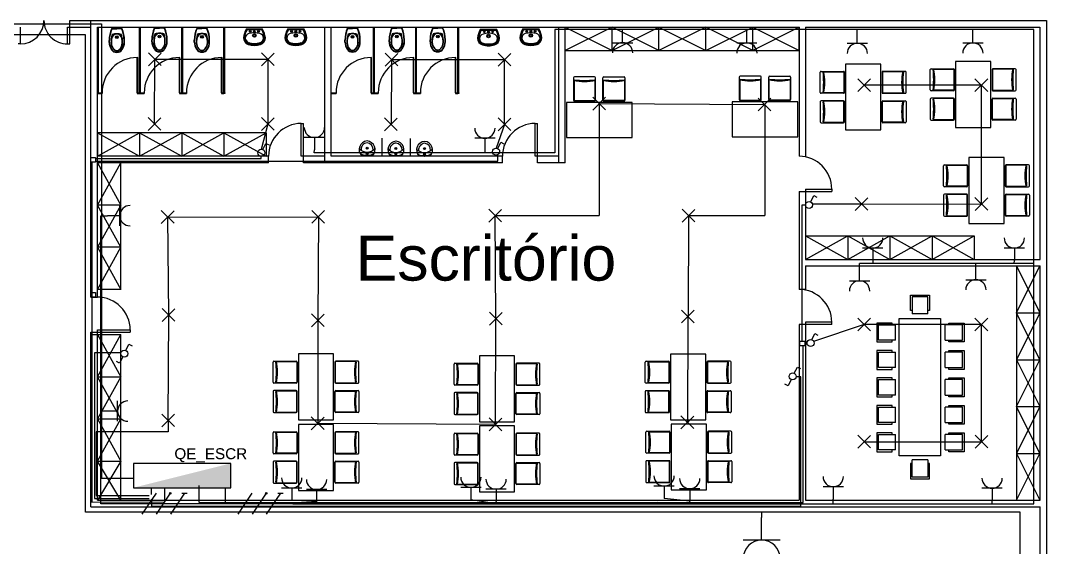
# Model space of a CAD drawing. Header units: millimetres. Extents: x 1250 to 123363, y -1319 to 61624.
# Drawn here: x 69540 to 91430, y 30188 to 41433 of the extents above; entities that cross this region are included whole.
import ezdxf

# ---------------------------------------------------------------- set-up
doc = ezdxf.new("R2010")
doc.units = ezdxf.units.MM
for name, color, linetype in [('Iluminacao', 50, 'Continuous'), ('Iluminação', 50, 'Continuous'), ('NomeDivisoes', 7, 'Continuous'), ('Planta', 7, 'Continuous'), ('Tomadas', 10, 'Continuous')]:
    doc.layers.add(name, color=color, linetype=linetype)
doc.layers.get('0').off()
doc.styles.get("Standard").update_dxf_attribs({"font": 'arial.ttf'})

# ---------------------------------------------------------------- blocks, each defined once
blk = doc.blocks.new('A$C76793912')
for p, q in [((-400, 0), (-400, -1500)), ((400, 0), (-400, 0)), ((-400, 0), (-400, -1500)), ((400, 0), (-400, 0)), ((400, -1500), (400, 0)), ((400, -1500), (400, 0)), ((-979, -645), (-979, -185)), ((-979, -645), (-979, -185)), ((-959, -165), (-449, -165)), ((-959, -165), (-449, -165)), ((-901, -175), (-449, -175)), ((-901, -175), (-449, -175)), ((-439, -185), (-439, -645)), ((-439, -185), (-439, -645)), ((-429, -185), (-429, -645)), ((-429, -185), (-429, -645)), ((429, -185), (429, -645)), ((429, -185), (429, -645)), ((439, -185), (439, -645)), ((439, -185), (439, -645)), ((959, -165), (449, -165)), ((959, -165), (449, -165)), ((901, -175), (449, -175)), ((901, -175), (449, -175)), ((979, -645), (979, -185)), ((979, -645), (979, -185)), ((-449, -665), (-959, -665)), ((-449, -665), (-959, -665)), ((-449, -655), (-901, -655)), ((-449, -655), (-901, -655)), ((449, -655), (901, -655)), ((449, -655), (901, -655)), ((449, -665), (959, -665)), ((449, -665), (959, -665)), ((-979, -855), (-979, -1315)), ((-979, -855), (-979, -1315)), ((-449, -835), (-959, -835)), ((-449, -835), (-959, -835)), ((-449, -845), (-901, -845)), ((-449, -845), (-901, -845)), ((-439, -1315), (-439, -855)), ((-439, -1315), (-439, -855)), ((-429, -1315), (-429, -855)), ((-429, -1315), (-429, -855)), ((429, -1315), (429, -855)), ((429, -1315), (429, -855)), ((439, -1315), (439, -855)), ((439, -1315), (439, -855)), ((449, -835), (959, -835)), ((449, -835), (959, -835)), ((449, -845), (901, -845)), ((449, -845), (901, -845)), ((979, -855), (979, -1315)), ((979, -855), (979, -1315)), ((-959, -1335), (-449, -1335)), ((-959, -1335), (-449, -1335)), ((-901, -1325), (-449, -1325)), ((-901, -1325), (-449, -1325)), ((901, -1325), (449, -1325)), ((901, -1325), (449, -1325)), ((959, -1335), (449, -1335)), ((959, -1335), (449, -1335)), ((-400, -1500), (400, -1500)), ((-400, -1500), (400, -1500))]:
    blk.add_line(p, q)
for centre, radius, start, end in [((-959, -185), 20, 90, 180), ((-959, -185), 20, 90, 180), ((-2903, -414), 2002, 353.4152, 6.5848), ((-2903, -414), 2002, 353.4152, 6.5848), ((-2029, -415), 1154, 347.4874, 12.5126), ((-2029, -415), 1154, 347.4874, 12.5126), ((-449, -185), 20, 0, 90), ((-449, -185), 20, 0, 90), ((-449, -185), 10, 0, 90), ((-449, -185), 10, 0, 90), ((449, -185), 20, 90, 180), ((449, -185), 20, 90, 180), ((449, -185), 10, 90, 180), ((449, -185), 10, 90, 180), ((2029, -415), 1154, 167.4874, 192.5126), ((2029, -415), 1154, 167.4874, 192.5126), ((2903, -414), 2002, 173.4152, 186.5848), ((2903, -414), 2002, 173.4152, 186.5848), ((959, -185), 20, 0, 90), ((959, -185), 20, 0, 90), ((-959, -645), 20, 180, 270), ((-959, -645), 20, 180, 270), ((-449, -645), 20, 270, 0), ((-449, -645), 10, 270, 0), ((-449, -645), 20, 270, 0), ((-449, -645), 10, 270, 0), ((449, -645), 20, 180, 270), ((449, -645), 20, 180, 270), ((449, -645), 10, 180, 270), ((449, -645), 10, 180, 270), ((959, -645), 20, 270, 0), ((959, -645), 20, 270, 0), ((-959, -855), 20, 90, 180), ((-959, -855), 20, 90, 180), ((-2903, -1086), 2002, 353.4152, 6.5848), ((-2903, -1086), 2002, 353.4152, 6.5848), ((-2029, -1085), 1154, 347.4874, 12.5126), ((-2029, -1085), 1154, 347.4874, 12.5126), ((-449, -855), 20, 0, 90), ((-449, -855), 20, 0, 90), ((-449, -855), 10, 0, 90), ((-449, -855), 10, 0, 90), ((449, -855), 20, 90, 180), ((449, -855), 20, 90, 180), ((449, -855), 10, 90, 180), ((449, -855), 10, 90, 180), ((2029, -1085), 1154, 167.4874, 192.5126), ((2029, -1085), 1154, 167.4874, 192.5126), ((2903, -1086), 2002, 173.4152, 186.5848), ((2903, -1086), 2002, 173.4152, 186.5848), ((959, -855), 20, 0, 90), ((959, -855), 20, 0, 90), ((-959, -1315), 20, 180, 270), ((-959, -1315), 20, 180, 270), ((-449, -1315), 20, 270, 0), ((-449, -1315), 10, 270, 0), ((-449, -1315), 20, 270, 0), ((-449, -1315), 10, 270, 0), ((449, -1315), 20, 180, 270), ((449, -1315), 20, 180, 270), ((449, -1315), 10, 180, 270), ((449, -1315), 10, 180, 270), ((959, -1315), 20, 270, 0), ((959, -1315), 20, 270, 0)]:
    blk.add_arc(centre, radius, start, end)
blk = doc.blocks.new('A$C66E86688')
for p, q in [((0.814, 2.098), (0.814, 2.548)), ((0.814, 2.548), (1.364, 2.548)), ((0.864, 2.498), (0.864, 1.998)), ((1.314, 2.498), (0.864, 2.498)), ((1.314, 1.998), (1.314, 2.498)), ((1.364, 2.548), (1.364, 2.098)), ((1.614, 2.548), (2.164, 2.548)), ((1.614, 2.098), (1.614, 2.548)), ((2.114, 2.498), (1.664, 2.498)), ((1.664, 2.498), (1.664, 1.998)), ((2.114, 1.998), (2.114, 2.498)), ((2.164, 2.548), (2.164, 2.098)), ((2.414, 2.098), (2.414, 2.548)), ((2.414, 2.548), (2.964, 2.548)), ((2.464, 2.498), (2.464, 1.998)), ((2.914, 2.498), (2.464, 2.498)), ((2.914, 1.998), (2.914, 2.498)), ((2.964, 2.548), (2.964, 2.098)), ((3.214, 2.548), (3.764, 2.548)), ((3.214, 2.098), (3.214, 2.548)), ((3.264, 2.498), (3.264, 1.998)), ((3.714, 2.498), (3.264, 2.498)), ((3.714, 1.998), (3.714, 2.498)), ((3.764, 2.548), (3.764, 2.098)), ((4.014, 2.098), (4.014, 2.548)), ((4.014, 2.098), (4.014, 2.548)), ((4.014, 2.548), (4.564, 2.548)), ((4.014, 2.548), (4.564, 2.548)), ((4.064, 2.498), (4.064, 1.998)), ((4.064, 2.498), (4.064, 1.998)), ((4.514, 2.498), (4.064, 2.498)), ((4.514, 2.498), (4.064, 2.498)), ((4.514, 1.998), (4.514, 2.498)), ((4.514, 1.998), (4.514, 2.498)), ((4.564, 2.548), (4.564, 2.098)), ((4.564, 2.548), (4.564, 2.098)), ((0.864, 2.098), (0.814, 2.098)), ((1.364, 2.098), (1.314, 2.098)), ((1.664, 2.098), (1.614, 2.098)), ((2.164, 2.098), (2.114, 2.098)), ((2.464, 2.098), (2.414, 2.098)), ((2.964, 2.098), (2.914, 2.098)), ((3.264, 2.098), (3.214, 2.098)), ((3.764, 2.098), (3.714, 2.098)), ((4.064, 2.098), (4.014, 2.098)), ((4.064, 2.098), (4.014, 2.098)), ((4.564, 2.098), (4.514, 2.098)), ((4.564, 2.098), (4.514, 2.098)), ((0.686, 1.856), (4.686, 1.856)), ((0.686, 0.656), (0.686, 1.856)), ((1.314, 1.998), (0.864, 1.998)), ((2.114, 1.998), (1.664, 1.998)), ((2.914, 1.998), (2.464, 1.998)), ((3.714, 1.998), (3.264, 1.998)), ((4.514, 1.998), (4.064, 1.998)), ((4.514, 1.998), (4.064, 1.998)), ((4.686, 1.856), (4.686, 0.656)), ((0, 1.536), (0.45, 1.536)), ((0, 0.986), (0, 1.536)), ((0.45, 1.536), (0.45, 1.486)), ((4.904, 1.536), (4.904, 1.486)), ((5.354, 1.536), (4.904, 1.536)), ((5.354, 1.536), (4.904, 1.536)), ((4.904, 1.536), (4.904, 1.486)), ((5.354, 0.986), (5.354, 1.536)), ((5.354, 0.986), (5.354, 1.536)), ((0.55, 1.486), (0.05, 1.486)), ((0.05, 1.486), (0.05, 1.036)), ((0.55, 1.486), (0.55, 1.036)), ((4.804, 1.486), (4.804, 1.036)), ((4.804, 1.486), (4.804, 1.036)), ((4.804, 1.486), (5.304, 1.486)), ((4.804, 1.486), (5.304, 1.486)), ((5.304, 1.486), (5.304, 1.036)), ((5.304, 1.486), (5.304, 1.036)), ((0.45, 0.986), (0, 0.986)), ((0.05, 1.036), (0.55, 1.036)), ((0.45, 1.036), (0.45, 0.986)), ((5.304, 1.036), (4.804, 1.036)), ((5.304, 1.036), (4.804, 1.036)), ((4.904, 1.036), (4.904, 0.986)), ((4.904, 1.036), (4.904, 0.986)), ((4.904, 0.986), (5.354, 0.986)), ((4.904, 0.986), (5.354, 0.986)), ((4.686, 0.656), (0.686, 0.656)), ((0.814, 0.45), (0.814, 0)), ((0.864, 0.45), (0.814, 0.45)), ((0.864, 0.05), (0.864, 0.55)), ((1.314, 0.55), (0.864, 0.55)), ((1.314, 0.55), (1.314, 0.05)), ((1.364, 0.45), (1.314, 0.45)), ((1.364, 0), (1.364, 0.45)), ((1.614, 0.45), (1.614, 0)), ((1.664, 0.45), (1.614, 0.45)), ((2.114, 0.55), (1.664, 0.55)), ((1.664, 0.05), (1.664, 0.55)), ((2.114, 0.55), (2.114, 0.05)), ((2.164, 0.45), (2.114, 0.45)), ((2.164, 0), (2.164, 0.45)), ((2.414, 0.45), (2.414, 0)), ((2.464, 0.45), (2.414, 0.45)), ((2.464, 0.05), (2.464, 0.55)), ((2.914, 0.55), (2.464, 0.55)), ((2.914, 0.55), (2.914, 0.05)), ((2.964, 0.45), (2.914, 0.45)), ((2.964, 0), (2.964, 0.45)), ((3.214, 0.45), (3.214, 0)), ((3.264, 0.45), (3.214, 0.45)), ((3.264, 0.05), (3.264, 0.55)), ((3.714, 0.55), (3.264, 0.55)), ((3.714, 0.55), (3.714, 0.05)), ((3.764, 0.45), (3.714, 0.45)), ((3.764, 0), (3.764, 0.45)), ((4.014, 0.45), (4.014, 0)), ((4.064, 0.45), (4.014, 0.45)), ((4.064, 0.05), (4.064, 0.55)), ((4.514, 0.55), (4.064, 0.55)), ((4.514, 0.55), (4.514, 0.05)), ((4.564, 0.45), (4.514, 0.45)), ((4.564, 0), (4.564, 0.45)), ((0.814, 0), (1.364, 0)), ((1.314, 0.05), (0.864, 0.05)), ((1.614, 0), (2.164, 0)), ((2.114, 0.05), (1.664, 0.05)), ((2.414, 0), (2.964, 0)), ((2.914, 0.05), (2.464, 0.05)), ((3.214, 0), (3.764, 0)), ((3.714, 0.05), (3.264, 0.05)), ((4.014, 0), (4.564, 0)), ((4.514, 0.05), (4.064, 0.05))]:
    blk.add_line(p, q)
blk = doc.blocks.new('A$C317801B0')
for p, q in [((0.05, 0.31), (0.16, 0.31)), ((0.167, 0.3), (0.167, 0.291)), ((0.167, 0.251), (0.167, 0.24)), ((0.173, 0.3), (0.173, 0.292)), ((0.173, 0.251), (0.173, 0.24)), ((0.181, 0.31), (0.29, 0.31))]:
    blk.add_line(p, q)
for centre, radius in [((0.17, 0.271), 0.0203), ((0.17, 0.31), 0.0103), ((0.17, 0.271), 0.0103), ((0.17, 0.154), 0.0203), ((0.17, 0.154), 0.0143)]:
    blk.add_circle(centre, radius)
for centre, radius, start, end in [((0.184, 0.183), 0.184, 136.5167, 265.293), ((0.179, 0.008), 0.232, 91.6038, 139.7372), ((0.179, 0.008), 0.302, 93.5652, 122.0394), ((0.157, 0.183), 0.184, 274.707, 43.4833), ((0.166, 0.008), 0.232, 41.6829, 88.3962), ((0.166, 0.009), 0.301, 59.1983, 87.253), ((0.184, 0.183), 0.144, 175.6834, 265.293), ((0.157, 0.183), 0.144, 274.707, 5.5297), ((0.17, 0.02), 0.02, 265.293, 274.707)]:
    blk.add_arc(centre, radius, start, end)
blk = doc.blocks.new('3')
at = {"layer": 'Iluminação', "ltscale": 10}
h = blk.add_hatch(color=3, dxfattribs=at)
h.dxf.hatch_style = 1
h.paths.add_polyline_path([(0.0296, 0.0479, 1), (0.0359, 0.0479, 1)])
at = {"layer": 'Iluminação', "color": 3}
for p, q in [((-0.033, 0.0479), (-0.0985, -0.0479)), ((0.0328, 0.0479), (-0.0328, -0.0479)), ((0.0985, 0.0479), (0.033, -0.0479))]:
    blk.add_line(p, q, dxfattribs=at)
at = {"layer": 'Iluminação', "color": 3, "ltscale": 10}
for p, q in [((0.0861, 0.0479), (0.0985, 0.0479)), ((0.0985, 0.0479), (0.1109, 0.0479))]:
    blk.add_line(p, q, dxfattribs=at)
blk.add_circle((0.0328, 0.0479), 0.00315, dxfattribs=at)

msp = doc.modelspace()

# ---------------------------------------------------------------- linework, layer by layer
at = {"layer": 'Iluminacao', "color": 2, "true_color": 0xf1eb1f}
for p, q in [((72270, 40743), (72540, 40472)), ((72540, 40739), (72270, 40468)), ((74683, 40741), (74953, 40471)), ((74953, 40737), (74683, 40466)), ((77318, 40735), (77588, 40464)), ((77588, 40731), (77318, 40460)), ((79731, 40733), (80001, 40463)), ((80001, 40729), (79731, 40458)), ((72397, 39227), (72407, 40605)), ((72407, 40605), (74819, 40605)), ((74819, 40605), (74819, 39227)), ((77455, 40597), (77445, 39218)), ((79868, 40596), (77455, 40597)), ((79868, 39217), (79868, 40596)), ((87405, 40191), (87676, 39920)), ((87676, 40187), (87405, 39916)), ((89905, 40191), (90176, 39920)), ((90176, 40187), (89905, 39916)), ((90042, 40054), (87542, 40054)), ((90043, 37516), (90042, 40054)), ((81748, 39798), (82019, 39527)), ((82019, 39794), (81748, 39523)), ((81886, 39661), (81886, 37270)), ((81886, 39661), (85418, 39641)), ((85280, 39779), (85551, 39508)), ((85551, 39775), (85280, 39504)), ((85418, 39641), (85418, 37270)), ((72260, 39364), (72530, 39093)), ((72530, 39360), (72260, 39089)), ((74820, 39225), (74676, 38684)), ((74683, 39362), (74953, 39092)), ((74953, 39359), (74683, 39088)), ((77308, 39356), (77578, 39085)), ((77578, 39352), (77308, 39081)), ((79868, 39217), (79688, 38709)), ((79731, 39354), (80001, 39084)), ((80001, 39350), (79731, 39080)), ((74675, 38487), (74675, 38536)), ((79725, 38433), (79725, 38568)), ((71041, 38411), (71041, 38511)), ((71041, 38511), (71141, 38511)), ((71141, 38411), (71041, 38411)), ((71061, 38411), (71061, 31156)), ((71141, 38511), (71141, 38411)), ((71141, 38487), (74675, 38487)), ((71141, 38433), (79725, 38433)), ((87346, 37654), (87617, 37383)), ((89905, 37653), (90176, 37383)), ((86220, 34593), (86220, 37498)), ((86220, 37498), (86290, 37497)), ((87484, 37516), (86438, 37516)), ((87617, 37650), (87347, 37379)), ((87484, 37516), (90045, 37518)), ((90176, 37649), (89906, 37379)), ((72544, 37378), (72815, 37107)), ((72815, 37374), (72544, 37103)), ((72682, 37240), (75895, 37244)), ((72701, 35150), (72682, 37240)), ((75758, 37381), (76029, 37110)), ((76029, 37377), (75758, 37106)), ((75895, 37244), (75885, 35036)), ((79530, 37407), (79801, 37136)), ((79801, 37403), (79530, 37132)), ((79683, 35070), (79668, 37270)), ((79668, 37270), (81886, 37270)), ((83654, 37407), (83924, 37137)), ((83924, 37403), (83654, 37132)), ((83791, 37270), (83782, 35117)), ((83791, 37270), (85418, 37270)), ((71040, 35530), (71040, 35630)), ((71040, 35630), (71140, 35630)), ((71140, 35530), (71040, 35530)), ((71140, 35630), (71140, 35530)), ((72563, 35287), (72834, 35017)), ((72834, 35283), (72563, 35012)), ((83645, 35254), (83916, 34984)), ((83916, 35250), (83645, 34979)), ((72692, 32899), (72701, 35150)), ((75746, 35174), (76017, 34904)), ((76017, 35170), (75747, 34899)), ((75885, 35039), (75881, 32838)), ((79545, 35207), (79816, 34937)), ((79816, 35203), (79545, 34933)), ((79677, 32817), (79683, 35070)), ((83777, 35112), (83770, 32858)), ((87405, 35082), (87676, 34812)), ((87676, 35078), (87405, 34808)), ((89905, 35082), (90176, 34812)), ((90176, 35078), (89905, 34808)), ((87542, 34945), (86460, 34581)), ((90042, 34945), (87542, 34945)), ((90045, 32445), (90042, 34945)), ((86171, 34492), (86171, 34592)), ((86171, 34592), (86271, 34592)), ((86271, 34592), (86271, 34492)), ((86271, 34492), (86171, 34492)), ((86240, 31150), (86240, 34493)), ((86270, 34543), (86321, 34543)), ((71679, 34342), (71116, 34342)), ((71116, 34342), (71116, 31236)), ((86186, 33827), (86093, 33827)), ((86186, 31070), (86186, 33827)), ((72554, 33036), (72825, 32766)), ((72825, 33033), (72554, 32762)), ((72692, 32899), (72692, 32653)), ((75744, 32976), (76015, 32705)), ((76015, 32972), (75744, 32701)), ((75881, 32838), (79677, 32817)), ((79536, 32951), (79807, 32680)), ((79807, 32947), (79536, 32676)), ((83632, 32995), (83903, 32725)), ((83903, 32991), (83632, 32721)), ((72692, 32653), (71155, 32653)), ((71155, 32653), (71155, 31299)), ((87405, 32582), (87676, 32312)), ((87676, 32578), (87405, 32308)), ((87542, 32445), (90045, 32445)), ((89907, 32582), (90178, 32312)), ((90178, 32578), (89907, 32308)), ((72333, 31319), (72333, 31463)), ((72618, 31160), (72618, 31464)), ((73348, 31150), (73348, 31511)), ((71061, 31156), (72618, 31160)), ((71116, 31236), (72285, 31233)), ((71155, 31299), (72285, 31299)), ((72335, 31219), (72335, 31087)), ((72335, 31087), (72335, 31070)), ((73348, 31150), (86240, 31150)), ((72335, 31070), (86186, 31070))]:
    msp.add_line(p, q, dxfattribs=at)
at = {"layer": 'Iluminacao'}
for points in [[(74710, 38678), (74776, 38811), (74843, 38777)], [(79721, 38701), (79788, 38834), (79854, 38801)], [(86399, 37564), (86465, 37697), (86532, 37664)], [(86422, 34620), (86489, 34753), (86555, 34720)], [(71787, 34392), (71854, 34524), (71920, 34491)], [(71720, 34257), (71653, 34124), (71587, 34158)], [(86050, 33906), (86116, 34039), (86183, 34006)], [(85983, 33772), (85916, 33639), (85850, 33672)]]:
    msp.add_lwpolyline(points, dxfattribs=at)
at = {"layer": 'Iluminacao', "elevation": 0}
msp.add_lwpolyline([(74024, 31980), (71952, 31980), (71952, 31462), (74024, 31462)], close=True, dxfattribs=at)
at = {"layer": 'Iluminacao'}
for centre in [(74676, 38611), (79688, 38634), (86365, 37497), (86396, 34550), (71754, 34324), (86016, 33839)]:
    msp.add_circle(centre, 75, dxfattribs=at)
msp.add_solid([(74024, 31980, 0), (74024, 31462, 0), (71952, 31462, 0)], dxfattribs=at)
at = {"layer": 'Iluminação', "color": 6}
for p, q in [((65660, 41366), (71264, 41366)), ((71264, 41366), (71264, 35211)), ((71264, 35211), (71264, 31666)), ((71264, 31666), (71952, 31666, 0))]:
    msp.add_line(p, q, dxfattribs=at)
at = {"layer": 'Planta'}
for p, q in [((70590, 41433), (91430, 41433)), ((70590, 40933), (70590, 41433)), ((71040, 35530), (71040, 41433)), ((91430, 41433), (91430, 1261)), ((69540, 40933), (69540, 41293)), ((70540, 40933), (70540, 41293)), ((70540, 41293), (71040, 41293)), ((71180, 35530), (71180, 41293)), ((71180, 41293), (86150, 41293)), ((71200, 39893), (71200, 41293)), ((71494, 41265), (71594, 41265)), ((71499, 41258), (71594, 41258)), ((71693, 41265), (71594, 41265)), ((71688, 41258), (71594, 41258)), ((71680, 41293), (71680, 41293)), ((72080, 39893), (72080, 41293)), ((72100, 39893), (72100, 41293)), ((72406, 41278), (72506, 41278)), ((72411, 41270), (72506, 41270)), ((72605, 41278), (72506, 41278)), ((72600, 41270), (72506, 41270)), ((72980, 39893), (72980, 41293)), ((73000, 39893), (73000, 41293)), ((73312, 41272), (73411, 41272)), ((73317, 41264), (73411, 41264)), ((73511, 41272), (73411, 41272)), ((73505, 41264), (73411, 41264)), ((73880, 39893), (73880, 41293)), ((73900, 39893), (73900, 41293)), ((74701, 41251), (74358, 41251)), ((74689, 41231), (74370, 41231)), ((74519, 41201), (74539, 41201)), ((74529, 41191), (74529, 41211)), ((75584, 41251), (75241, 41251)), ((75572, 41231), (75253, 41231)), ((75403, 41201), (75423, 41201)), ((75413, 41191), (75413, 41211)), ((76031, 38396), (76031, 41293)), ((76171, 38536), (76171, 41293)), ((76525, 41272), (76624, 41272)), ((76530, 41264), (76624, 41264)), ((76724, 41272), (76624, 41272)), ((76719, 41264), (76624, 41264)), ((77071, 39893), (77071, 41293)), ((77091, 39893), (77091, 41293)), ((77468, 41279), (77568, 41279)), ((77474, 41271), (77568, 41271)), ((77667, 41279), (77568, 41279)), ((77662, 41271), (77568, 41271)), ((77971, 39893), (77971, 41293)), ((77991, 39893), (77991, 41293)), ((78341, 41279), (78441, 41279)), ((78347, 41271), (78441, 41271)), ((78540, 41279), (78441, 41279)), ((78535, 41271), (78441, 41271)), ((78871, 39893), (78871, 41293)), ((78891, 39893), (78891, 41293)), ((79697, 41242), (79354, 41242)), ((79685, 41222), (79366, 41222)), ((79516, 41192), (79536, 41192)), ((79526, 41182), (79526, 41202)), ((80600, 41251), (80257, 41251)), ((80588, 41231), (80269, 41231)), ((80419, 41201), (80439, 41201)), ((80429, 41191), (80429, 41211)), ((81022, 38396), (81022, 41293)), ((81162, 38396), (81162, 41293)), ((81162, 41293), (86150, 41293)), ((81162, 41293), (82162, 40793)), ((82162, 41293), (81162, 40793)), ((82162, 40793), (82162, 41293)), ((82162, 40793), (83162, 41293)), ((83162, 40793), (82162, 41293)), ((83162, 41293), (84162, 40793)), ((84162, 41293), (83162, 40793)), ((83162, 40793), (83162, 41293)), ((84162, 40793), (85162, 41293)), ((85162, 40793), (84162, 41293)), ((84162, 40793), (84162, 41293)), ((85162, 40793), (85162, 41293)), ((85162, 41293), (86150, 40793)), ((86150, 41293), (85162, 40793)), ((86150, 41293), (86150, 38535)), ((86150, 40793), (86150, 41293)), ((86290, 41293), (86290, 38535)), ((86290, 41293), (91290, 41293)), ((91290, 41293), (91290, 36335)), ((71430, 40963), (71430, 41008)), ((71438, 40963), (71438, 41008)), ((71750, 40963), (71750, 41008)), ((71758, 40963), (71758, 41008)), ((72342, 40976), (72342, 41021)), ((72349, 40976), (72349, 41021)), ((72662, 40976), (72662, 41021)), ((72670, 40976), (72670, 41021)), ((73247, 40970), (73247, 41015)), ((73255, 40970), (73255, 41015)), ((73567, 40970), (73567, 41015)), ((73575, 40970), (73575, 41015)), ((76460, 40970), (76460, 41015)), ((76468, 40970), (76468, 41015)), ((76781, 40970), (76781, 41015)), ((76789, 40970), (76789, 41015)), ((77404, 40976), (77404, 41021)), ((77412, 40976), (77412, 41021)), ((77724, 40976), (77724, 41021)), ((77732, 40976), (77732, 41021)), ((78277, 40977), (78277, 41022)), ((78285, 40977), (78285, 41022)), ((78597, 40977), (78597, 41022)), ((78605, 40977), (78605, 41022)), ((69540, 40933), (69490, 40933)), ((70540, 40933), (70590, 40933)), ((81162, 40793), (86150, 40793)), ((72030, 39893), (72030, 40643)), ((72030, 40643), (72040, 40643)), ((72040, 39893), (72040, 40643)), ((72930, 39893), (72930, 40643)), ((72930, 40643), (72940, 40643)), ((72940, 39893), (72940, 40643)), ((73830, 39893), (73830, 40643)), ((73830, 40643), (73840, 40643)), ((73840, 39893), (73840, 40643)), ((77021, 39893), (77021, 40643)), ((77021, 40643), (77031, 40643)), ((77031, 39893), (77031, 40643)), ((77921, 39893), (77921, 40643)), ((77921, 40643), (77931, 40643)), ((77931, 39893), (77931, 40643)), ((78821, 39893), (78821, 40643)), ((78821, 40643), (78831, 40643)), ((78831, 39893), (78831, 40643)), ((81340, 40210), (81340, 39732)), ((81340, 40210), (81340, 39732)), ((81350, 40155), (81350, 39732)), ((81350, 40155), (81350, 39732)), ((81790, 40228), (81359, 40228)), ((81790, 40228), (81359, 40228)), ((81799, 39732), (81799, 40155)), ((81799, 39732), (81799, 40155)), ((81808, 39732), (81808, 40210)), ((81808, 39732), (81808, 40210)), ((81967, 39732), (81967, 40210)), ((81967, 39732), (81967, 40210)), ((81977, 39732), (81977, 40155)), ((81977, 39732), (81977, 40155)), ((81986, 40228), (82417, 40228)), ((81986, 40228), (82417, 40228)), ((82426, 40155), (82426, 39732)), ((82426, 40155), (82426, 39732)), ((82436, 40210), (82436, 39732)), ((82436, 40210), (82436, 39732)), ((84876, 40224), (84876, 39747)), ((84876, 40224), (84876, 39747)), ((84886, 40170), (84886, 39747)), ((84886, 40170), (84886, 39747)), ((85326, 40243), (84895, 40243)), ((85326, 40243), (84895, 40243)), ((85335, 39747), (85335, 40170)), ((85335, 39747), (85335, 40170)), ((85345, 39747), (85345, 40224)), ((85345, 39747), (85345, 40224)), ((85504, 39747), (85504, 40224)), ((85504, 39747), (85504, 40224)), ((85513, 39747), (85513, 40170)), ((85513, 39747), (85513, 40170)), ((85522, 40243), (85953, 40243)), ((85522, 40243), (85953, 40243)), ((85962, 40170), (85962, 39747)), ((85962, 40170), (85962, 39747)), ((85972, 40224), (85972, 39747)), ((85972, 40224), (85972, 39747)), ((71180, 39893), (71280, 39893)), ((71180, 39873), (71280, 39873)), ((71280, 39893), (71280, 39873)), ((72030, 39893), (72080, 39893)), ((72030, 39893), (72030, 39873)), ((72030, 39873), (72080, 39873)), ((72080, 39873), (72180, 39873)), ((72100, 39893), (72180, 39893)), ((72180, 39893), (72180, 39873)), ((72930, 39893), (72980, 39893)), ((72930, 39893), (72930, 39873)), ((72930, 39873), (72980, 39873)), ((72980, 39873), (73080, 39873)), ((73000, 39893), (73080, 39893)), ((73080, 39893), (73080, 39873)), ((73830, 39893), (73880, 39893)), ((73830, 39893), (73830, 39873)), ((73830, 39873), (73880, 39873)), ((73900, 39873), (73880, 39873)), ((73900, 39893), (73900, 39873)), ((76171, 39893), (76271, 39893)), ((76171, 39873), (76271, 39873)), ((76271, 39893), (76271, 39873)), ((77021, 39893), (77071, 39893)), ((77021, 39893), (77021, 39873)), ((77021, 39873), (77071, 39873)), ((77071, 39873), (77171, 39873)), ((77091, 39893), (77171, 39893)), ((77171, 39893), (77171, 39873)), ((77921, 39893), (77971, 39893)), ((77921, 39893), (77921, 39873)), ((77921, 39873), (77971, 39873)), ((77971, 39873), (78071, 39873)), ((77991, 39893), (78071, 39893)), ((78071, 39893), (78071, 39873)), ((78821, 39893), (78871, 39893)), ((78821, 39893), (78821, 39873)), ((78821, 39873), (78871, 39873)), ((78891, 39873), (78871, 39873)), ((78891, 39893), (78891, 39873)), ((81186, 39686), (81186, 38937)), ((82590, 39686), (81186, 39686)), ((81186, 39686), (81186, 38937)), ((81359, 39723), (81790, 39723)), ((81359, 39723), (81790, 39723)), ((81359, 39713), (81790, 39713)), ((81359, 39713), (81790, 39713)), ((82417, 39723), (81986, 39723)), ((82417, 39723), (81986, 39723)), ((82417, 39713), (81986, 39713)), ((82417, 39713), (81986, 39713)), ((82590, 38937), (82590, 39686)), ((82590, 38937), (82590, 39686)), ((84722, 39701), (84722, 38952)), ((86126, 39701), (84722, 39701)), ((84722, 39701), (84722, 38952)), ((86126, 39701), (84722, 39701)), ((84895, 39737), (85326, 39737)), ((84895, 39737), (85326, 39737)), ((84895, 39728), (85326, 39728)), ((84895, 39728), (85326, 39728)), ((85953, 39737), (85522, 39737)), ((85953, 39737), (85522, 39737)), ((85953, 39728), (85522, 39728)), ((85953, 39728), (85522, 39728)), ((86126, 38952), (86126, 39701)), ((86126, 38952), (86126, 39701)), ((75531, 38536), (75531, 39236)), ((75531, 39236), (75581, 39236)), ((75581, 38396), (75581, 39236)), ((80522, 38536), (80522, 39236)), ((80522, 39236), (80572, 39236)), ((80572, 38396), (80572, 39236)), ((74780, 39036), (71180, 39036)), ((71180, 39036), (71180, 38536)), ((71180, 39036), (72080, 38536)), ((71180, 38536), (72080, 39036)), ((72080, 39036), (72080, 38536)), ((72080, 38536), (72980, 39036)), ((72080, 39036), (72980, 38536)), ((72980, 39036), (72980, 38536)), ((72980, 39036), (73880, 38536)), ((72980, 38536), (73880, 39036)), ((73880, 39036), (73880, 38536)), ((73880, 38536), (74780, 39036)), ((73880, 39036), (74780, 38536)), ((74780, 39036), (74780, 38536)), ((77250, 38920), (77250, 38533)), ((77851, 38918), (77851, 38533)), ((81186, 38937), (82590, 38937)), ((81186, 38937), (82590, 38937)), ((84722, 38952), (86126, 38952)), ((84722, 38952), (86126, 38952)), ((74831, 38536), (71180, 38536)), ((74831, 38396), (74831, 38536)), ((76031, 38536), (75531, 38536)), ((79822, 38536), (76171, 38536)), ((79822, 38396), (79822, 38536)), ((81022, 38536), (80522, 38536)), ((74831, 38396), (71180, 38396)), ((71180, 38396), (71680, 37496)), ((71180, 37496), (71680, 38396)), ((71680, 35696), (71680, 38396)), ((76171, 38396), (75581, 38396)), ((79822, 38396), (76171, 38396)), ((81162, 38396), (80572, 38396)), ((86150, 37785), (86150, 35695)), ((86150, 37785), (86850, 37785)), ((86290, 37835), (86850, 37835)), ((86290, 37835), (86290, 36335)), ((86850, 37835), (86850, 37785)), ((71680, 37496), (71180, 37496)), ((71680, 37496), (71180, 36596)), ((71680, 36596), (71180, 37496)), ((86290, 36835), (89890, 36835)), ((86290, 36835), (86290, 36335)), ((86290, 36835), (87190, 36335)), ((86290, 36335), (87190, 36835)), ((87190, 36835), (87190, 36335)), ((87190, 36335), (88090, 36835)), ((87190, 36835), (88090, 36335)), ((88090, 36835), (88090, 36335)), ((88090, 36835), (88990, 36335)), ((88090, 36335), (88990, 36835)), ((88990, 36835), (88990, 36335)), ((88990, 36335), (89890, 36835)), ((88990, 36835), (89890, 36335)), ((89890, 36835), (89890, 36335)), ((91290, 36835), (91295, 36835)), ((71680, 36596), (71180, 36596)), ((71180, 36596), (71680, 35696)), ((71180, 35696), (71680, 36596)), ((86290, 36335), (91295, 36335)), ((86290, 36195), (91295, 36195)), ((86290, 36195), (86290, 35695)), ((90790, 36195), (90790, 31195)), ((90790, 36195), (91290, 35195)), ((90790, 35195), (91290, 36195)), ((91290, 36195), (91290, 31195)), ((71680, 35696), (71180, 35696)), ((86290, 35695), (86150, 35695)), ((71040, 35530), (71180, 35530)), ((90790, 35195), (91290, 35195)), ((91290, 35195), (90790, 34195)), ((91290, 34195), (90790, 35195)), ((71180, 31195), (71180, 34830)), ((71180, 34830), (71880, 34830)), ((71880, 34830), (71880, 34780)), ((86150, 34945), (86150, 31195)), ((86290, 34945), (86150, 34945)), ((86290, 34995), (86290, 31195)), ((86850, 34995), (86290, 34995)), ((86850, 34945), (86290, 34945)), ((86850, 34945), (86850, 34995)), ((71040, 31055), (71040, 34780)), ((71040, 34780), (71880, 34780)), ((71040, 34730), (71680, 34730)), ((71180, 34730), (71680, 33830)), ((71180, 33830), (71680, 34730)), ((71680, 31195), (71680, 34730)), ((90790, 34195), (91290, 34195)), ((90790, 34195), (91290, 33195)), ((90790, 33195), (91290, 34195)), ((71180, 33830), (71680, 33830)), ((71680, 33830), (71180, 32930)), ((71680, 32930), (71180, 33830)), ((90790, 33195), (91290, 33195)), ((91290, 33195), (90790, 32195)), ((91290, 32195), (90790, 33195)), ((71180, 32930), (71680, 32930)), ((71180, 32930), (71680, 32030)), ((71180, 32030), (71680, 32930)), ((90790, 32195), (91290, 32195)), ((90790, 32195), (91290, 31195)), ((90790, 31195), (91290, 32195)), ((71180, 32030), (71680, 32030)), ((71680, 32030), (71180, 31195)), ((71680, 31195), (71180, 32030)), ((71180, 31195), (86150, 31195)), ((86290, 31195), (91295, 31195)), ((90790, 31195), (91290, 31195)), ((71040, 31055), (91295, 31055)), ((91290, 31055), (91290, 1401))]:
    msp.add_line(p, q, dxfattribs=at)
for centre, radius in [((74440, 41201), 17.5), ((74529, 41201), 17.5), ((74619, 41201), 17.5), ((75323, 41201), 17.5), ((75413, 41201), 17.5), ((75503, 41201), 17.5), ((79436, 41192), 17.5), ((79526, 41192), 17.5), ((79615, 41192), 17.5), ((80339, 41201), 17.5), ((80429, 41201), 17.5), ((80519, 41201), 17.5), ((71594, 41080), 29.3), ((71594, 41080), 17.6), ((72506, 41093), 29.3), ((72506, 41093), 17.6), ((73411, 41087), 29.3), ((73411, 41087), 17.6), ((74529, 41112), 37.4), ((74529, 41112), 22.4), ((75413, 41112), 37.4), ((75413, 41112), 22.4), ((76624, 41087), 29.3), ((76624, 41087), 17.6), ((77568, 41093), 29.3), ((77568, 41093), 17.6), ((78441, 41094), 29.3), ((78441, 41094), 17.6), ((79526, 41102), 37.4), ((79526, 41102), 22.4), ((80429, 41112), 37.4), ((80429, 41112), 22.4)]:
    msp.add_circle(centre, radius, dxfattribs=at)
for centre, radius, start, end in [((69540, 41433), 500, 270, 0), ((70540, 41433), 500, 179.9999, 270), ((72055, 41008), 625, 156.5399, 180), ((72055, 41008), 617, 157.0259, 180), ((71494, 41251), 14.1, 90, 156.5399), ((71499, 41244), 14.1, 90, 157.0259), ((71688, 41244), 14.1, 22.9741, 90), ((71693, 41251), 14.1, 23.4601, 90), ((71133, 41008), 617, 0, 22.9741), ((71133, 41008), 625, 0, 23.4601), ((72966, 41021), 625, 156.5399, 180), ((72966, 41021), 617, 157.0259, 180), ((72406, 41264), 14.1, 90, 156.5399), ((72411, 41256), 14.1, 90, 157.0259), ((72506, 40810), 351, 90, 105.7746), ((72506, 40810), 351, 74.2254, 90), ((72600, 41256), 14.1, 22.9741, 90), ((72605, 41264), 14.1, 23.4601, 90), ((72045, 41021), 617, 0, 22.9741), ((72045, 41021), 625, 0, 23.4601), ((73872, 41015), 625, 156.5399, 180), ((73872, 41015), 617, 157.0259, 180), ((73312, 41258), 14.1, 90, 156.5399), ((73317, 41250), 14.1, 90, 157.0259), ((73411, 40804), 351, 90, 105.7746), ((73411, 40804), 351, 74.2254, 90), ((73505, 41250), 14.1, 22.9741, 90), ((73511, 41258), 14.1, 23.4601, 90), ((72950, 41015), 617, 0, 22.9741), ((72950, 41015), 625, 0, 23.4601), ((74849, 40990), 559, 152.415, 172.2742), ((74849, 40990), 539, 153.7048, 172.2742), ((74358, 41246), 4.99, 90, 152.415), ((74370, 41226), 4.99, 90, 153.7048), ((74529, 40783), 388, 90, 107.7072), ((74529, 40783), 388, 72.2928, 90), ((74689, 41226), 4.99, 26.2952, 90), ((74210, 40990), 539, 7.7258, 26.2952), ((74701, 41246), 4.99, 27.585, 90), ((74210, 40990), 559, 7.7258, 27.585), ((75732, 40990), 559, 152.415, 172.2742), ((75732, 40990), 539, 153.7048, 172.2742), ((75241, 41246), 4.99, 90, 152.415), ((75253, 41226), 4.99, 90, 153.7048), ((75413, 40783), 388, 90, 107.7072), ((75413, 40783), 388, 72.2928, 90), ((75572, 41226), 4.99, 26.2952, 90), ((75094, 40990), 539, 7.7258, 26.2952), ((75584, 41246), 4.99, 27.585, 90), ((75094, 40990), 559, 7.7258, 27.585), ((77085, 41015), 625, 156.5399, 180), ((77085, 41015), 617, 157.0259, 180), ((76525, 41258), 14.1, 90, 156.5399), ((76530, 41250), 14.1, 90, 157.0259), ((76624, 40804), 351, 90, 105.7746), ((76624, 40804), 351, 74.2254, 90), ((76719, 41250), 14.1, 22.9741, 90), ((76724, 41258), 14.1, 23.4601, 90), ((76164, 41015), 617, 0, 22.9741), ((76164, 41015), 625, 0, 23.4601), ((78029, 41021), 625, 156.5399, 180), ((78029, 41021), 617, 157.0259, 180), ((77468, 41264), 14.1, 90, 156.5399), ((77474, 41257), 14.1, 90, 157.0259), ((77568, 40811), 351, 90, 105.7746), ((77568, 40811), 351, 74.2254, 90), ((77662, 41257), 14.1, 22.9741, 90), ((77667, 41264), 14.1, 23.4601, 90), ((77107, 41021), 617, 0, 22.9741), ((77107, 41021), 625, 0, 23.4601), ((78902, 41022), 625, 156.5399, 180), ((78902, 41022), 617, 157.0259, 180), ((78341, 41265), 14.1, 90, 156.5399), ((78447, 41037), 118, 92.8669, 172.7779), ((78347, 41257), 14.1, 90, 157.0259), ((78441, 40811), 351, 90, 105.7746), ((78441, 40811), 344, 90, 105.0324), ((78441, 40811), 351, 74.2254, 90), ((78441, 40811), 344, 74.9676, 90), ((78435, 41037), 118, 7.2221, 87.1331), ((78535, 41257), 14.1, 22.9741, 90), ((78540, 41265), 14.1, 23.4601, 90), ((77980, 41022), 617, 0, 22.9741), ((77980, 41022), 625, 0, 23.4601), ((79845, 40980), 559, 152.415, 172.2742), ((79845, 40980), 539, 153.7048, 172.2742), ((79354, 41237), 4.99, 90, 152.415), ((79366, 41217), 4.99, 90, 153.7048), ((79526, 40773), 388, 90, 107.7072), ((79526, 40773), 388, 72.2928, 90), ((79685, 41217), 4.99, 26.2952, 90), ((79206, 40980), 539, 7.7258, 26.2952), ((79697, 41237), 4.99, 27.585, 90), ((79206, 40980), 559, 7.7258, 27.585), ((80748, 40990), 559, 152.415, 172.2742), ((80748, 40990), 539, 153.7048, 172.2742), ((80257, 41246), 4.99, 90, 152.415), ((80269, 41226), 4.99, 90, 153.7048), ((80429, 40783), 388, 90, 107.7072), ((80429, 40783), 388, 72.2928, 90), ((80588, 41226), 4.99, 26.2952, 90), ((80110, 40990), 539, 7.7258, 26.2952), ((80600, 41246), 4.99, 27.585, 90), ((80110, 40990), 559, 7.7258, 27.585), ((71693, 40966), 263, 179.5592, 214.8987), ((71693, 40966), 255, 179.5592, 214.8987), ((72095, 40962), 625, 164.2223, 181.2405), ((71673, 40956), 202, 182.3044, 222.5065), ((72091, 40962), 613, 172.8589, 181.1663), ((71672, 40956), 193, 181.7248, 222.5536), ((71600, 41024), 118, 92.8669, 172.7779), ((72091, 40962), 613, 164.6065, 172.8589), ((71500, 41130), 6.25, 105.7746, 164.222), ((71594, 40798), 351, 90, 105.7746), ((71506, 41124), 6.25, 105.0324, 164.6065), ((71594, 40798), 344, 90, 105.0324), ((71594, 40798), 351, 74.2254, 90), ((71594, 40798), 344, 74.9676, 90), ((71588, 41024), 118, 7.2221, 87.1331), ((71516, 40956), 193, 317.4464, 358.2752), ((71515, 40956), 202, 317.4935, 357.6956), ((71681, 41124), 6.25, 15.3935, 74.9676), ((71096, 40962), 613, 7.1411, 15.3935), ((71688, 41130), 6.25, 15.778, 74.2254), ((71092, 40962), 625, 358.7595, 15.7777), ((71495, 40966), 255, 325.1013, 0.4408), ((71096, 40962), 613, 358.8337, 7.1411), ((71495, 40966), 263, 325.1013, 0.4408), ((72605, 40978), 263, 179.5592, 214.8987), ((72605, 40978), 255, 179.5592, 214.8987), ((73007, 40974), 625, 164.2223, 181.2405), ((72584, 40969), 202, 182.3044, 222.5065), ((73003, 40975), 613, 172.8589, 181.1663), ((72584, 40968), 193, 181.7248, 222.5536), ((72511, 41037), 118, 92.8669, 172.7779), ((73003, 40975), 613, 164.6065, 172.8589), ((72412, 41143), 6.25, 105.7746, 164.222), ((72418, 41136), 6.25, 105.0324, 164.6065), ((72506, 40810), 344, 90, 105.0324), ((72506, 40810), 344, 74.9676, 90), ((72500, 41037), 118, 7.2221, 87.1331), ((72428, 40968), 193, 317.4464, 358.2752), ((72427, 40969), 202, 317.4935, 357.6956), ((72593, 41136), 6.25, 15.3935, 74.9676), ((72008, 40975), 613, 7.1411, 15.3935), ((72599, 41143), 6.25, 15.778, 74.2254), ((72004, 40974), 625, 358.7595, 15.7777), ((72008, 40975), 613, 358.8337, 7.1411), ((72406, 40978), 255, 325.1013, 0.4408), ((72406, 40978), 263, 325.1013, 0.4408), ((73510, 40972), 263, 179.5592, 214.8987), ((73510, 40972), 255, 179.5592, 214.8987), ((73913, 40968), 625, 164.2223, 181.2405), ((73490, 40963), 202, 182.3044, 222.5065), ((73909, 40969), 613, 172.8589, 181.1663), ((73489, 40962), 193, 181.7248, 222.5536), ((73417, 41030), 118, 92.8669, 172.7779), ((73909, 40969), 613, 164.6065, 172.8589), ((73317, 41136), 6.25, 105.7746, 164.222), ((73324, 41130), 6.25, 105.0324, 164.6065), ((73411, 40804), 344, 90, 105.0324), ((73411, 40804), 344, 74.9676, 90), ((73405, 41030), 118, 7.2221, 87.1331), ((73333, 40962), 193, 317.4464, 358.2752), ((73332, 40963), 202, 317.4935, 357.6956), ((73499, 41130), 6.25, 15.3935, 74.9676), ((72914, 40969), 613, 7.1411, 15.3935), ((73505, 41136), 6.25, 15.778, 74.2254), ((72910, 40968), 625, 358.7595, 15.7777), ((73312, 40972), 255, 325.1013, 0.4408), ((72914, 40969), 613, 358.8337, 7.1411), ((73312, 40972), 263, 325.1013, 0.4408), ((74445, 41065), 150, 180, 252.2928), ((74445, 41065), 130, 180, 252.2928), ((74445, 41049), 110, 107.7072, 175.7039), ((74445, 41065), 110, 184.2961, 252.2928), ((74529, 41331), 408, 252.2928, 270), ((74529, 41331), 388, 252.2928, 270), ((74529, 41331), 388, 270, 287.7072), ((74529, 41331), 408, 270, 287.7072), ((74614, 41049), 110, 4.2961, 72.2928), ((74614, 41065), 110, 287.7072, 355.7039), ((74614, 41065), 130, 287.7072, 0), ((74614, 41065), 150, 287.7072, 0), ((75328, 41065), 150, 180, 252.2928), ((75328, 41065), 130, 180, 252.2928), ((75328, 41049), 110, 107.7072, 175.7039), ((75328, 41065), 110, 184.2961, 252.2928), ((75413, 41331), 408, 252.2928, 270), ((75413, 41331), 388, 252.2928, 270), ((75413, 41331), 388, 270, 287.7072), ((75413, 41331), 408, 270, 287.7072), ((75498, 41049), 110, 4.2961, 72.2928), ((75498, 41065), 110, 287.7072, 355.7039), ((75498, 41065), 130, 287.7072, 0), ((75498, 41065), 150, 287.7072, 0), ((76724, 40972), 263, 179.5592, 214.8987), ((76724, 40972), 255, 179.5592, 214.8987), ((77126, 40968), 625, 164.2223, 181.2405), ((76703, 40963), 202, 182.3044, 222.5065), ((77122, 40969), 613, 172.8589, 181.1663), ((76702, 40962), 193, 181.7248, 222.5536), ((76630, 41031), 118, 92.8669, 172.7779), ((77122, 40969), 613, 164.6065, 172.8589), ((76531, 41137), 6.25, 105.7746, 164.222), ((76537, 41130), 6.25, 105.0324, 164.6065), ((76624, 40804), 344, 90, 105.0324), ((76624, 40804), 344, 74.9676, 90), ((76619, 41031), 118, 7.2221, 87.1331), ((76547, 40962), 193, 317.4464, 358.2752), ((76546, 40963), 202, 317.4935, 357.6956), ((76712, 41130), 6.25, 15.3935, 74.9676), ((76127, 40969), 613, 7.1411, 15.3935), ((76718, 41137), 6.25, 15.778, 74.2254), ((76123, 40968), 625, 358.7595, 15.7777), ((76127, 40969), 613, 358.8337, 7.1411), ((76525, 40972), 255, 325.1013, 0.4408), ((76525, 40972), 263, 325.1013, 0.4408), ((77667, 40979), 263, 179.5592, 214.8987), ((77667, 40979), 255, 179.5592, 214.8987), ((78069, 40975), 625, 164.2223, 181.2405), ((77647, 40969), 202, 182.3044, 222.5065), ((78065, 40975), 613, 172.8589, 181.1663), ((77646, 40969), 193, 181.7248, 222.5536), ((77574, 41037), 118, 92.8669, 172.7779), ((78065, 40975), 613, 164.6065, 172.8589), ((77474, 41143), 6.25, 105.7746, 164.222), ((77480, 41137), 6.25, 105.0324, 164.6065), ((77568, 40811), 344, 90, 105.0324), ((77568, 40811), 344, 74.9676, 90), ((77562, 41037), 118, 7.2221, 87.1331), ((77490, 40969), 193, 317.4464, 358.2752), ((77489, 40969), 202, 317.4935, 357.6956), ((77655, 41137), 6.25, 15.3935, 74.9676), ((77070, 40975), 613, 7.1411, 15.3935), ((77662, 41143), 6.25, 15.778, 74.2254), ((77066, 40975), 625, 358.7595, 15.7777), ((77469, 40979), 255, 325.1013, 0.4408), ((77070, 40975), 613, 358.8337, 7.1411), ((77469, 40979), 263, 325.1013, 0.4408), ((78540, 40979), 263, 179.5592, 214.8987), ((78540, 40979), 255, 179.5592, 214.8987), ((78942, 40975), 625, 164.2223, 181.2405), ((78520, 40970), 202, 182.3044, 222.5065), ((78938, 40976), 613, 172.8589, 181.1663), ((78519, 40969), 193, 181.7248, 222.5536), ((78938, 40976), 613, 164.6065, 172.8589), ((78347, 41143), 6.25, 105.7746, 164.222), ((78353, 41137), 6.25, 105.0324, 164.6065), ((78363, 40969), 193, 317.4464, 358.2752), ((78362, 40970), 202, 317.4935, 357.6956), ((78528, 41137), 6.25, 15.3935, 74.9676), ((77943, 40976), 613, 7.1411, 15.3935), ((78535, 41143), 6.25, 15.778, 74.2254), ((77939, 40975), 625, 358.7595, 15.7777), ((78342, 40979), 255, 325.1013, 0.4408), ((77943, 40976), 613, 358.8337, 7.1411), ((78342, 40979), 263, 325.1013, 0.4408), ((79441, 41055), 150, 180, 252.2928), ((79441, 41055), 130, 180, 252.2928), ((79441, 41039), 110, 107.7072, 175.7039), ((79441, 41055), 110, 184.2961, 252.2928), ((79526, 41321), 388, 252.2928, 270), ((79526, 41321), 388, 270, 287.7072), ((79610, 41039), 110, 4.2961, 72.2928), ((79610, 41055), 110, 287.7072, 355.7039), ((79610, 41055), 130, 287.7072, 0), ((79610, 41055), 150, 287.7072, 0), ((80344, 41065), 150, 180, 252.2928), ((80344, 41065), 130, 180, 252.2928), ((80344, 41049), 110, 107.7072, 175.7039), ((80344, 41065), 110, 184.2961, 252.2928), ((80429, 41331), 408, 252.2928, 270), ((80429, 41331), 388, 252.2928, 270), ((80429, 41331), 388, 270, 287.7072), ((80429, 41331), 408, 270, 287.7072), ((80514, 41049), 110, 4.2961, 72.2928), ((80514, 41065), 110, 287.7072, 355.7039), ((80514, 41065), 130, 287.7072, 0), ((80514, 41065), 150, 287.7072, 0), ((71593, 40888), 137, 212.1266, 270.2061), ((71593, 40888), 129, 212.1266, 270.2061), ((71593, 40877), 90.3, 219.2779, 270.2795), ((71593, 40877), 82.5, 219.2779, 270.2795), ((71594, 40877), 82.5, 269.7205, 320.7221), ((71594, 40877), 90.3, 269.7205, 320.7221), ((71594, 40888), 129, 269.7939, 327.8734), ((71594, 40888), 137, 269.7939, 327.8734), ((72505, 40901), 137, 212.1266, 270.2061), ((72505, 40901), 129, 212.1266, 270.2061), ((72505, 40889), 90.3, 219.2779, 270.2795), ((72505, 40889), 82.5, 219.2779, 270.2795), ((72506, 40889), 82.5, 269.7205, 320.7221), ((72506, 40889), 90.3, 269.7205, 320.7221), ((72506, 40901), 129, 269.7939, 327.8734), ((72506, 40901), 137, 269.7939, 327.8734), ((73411, 40894), 137, 212.1266, 270.2061), ((73411, 40894), 129, 212.1266, 270.2061), ((73411, 40883), 90.3, 219.2779, 270.2795), ((73411, 40883), 82.5, 219.2779, 270.2795), ((73412, 40883), 82.5, 269.7205, 320.7221), ((73412, 40883), 90.3, 269.7205, 320.7221), ((73412, 40894), 129, 269.7939, 327.8734), ((73412, 40894), 137, 269.7939, 327.8734), ((74529, 41331), 428, 252.2928, 270), ((74529, 41331), 428, 270, 287.7072), ((75413, 41331), 428, 252.2928, 270), ((75413, 41331), 428, 270, 287.7072), ((76624, 40895), 137, 212.1266, 270.2061), ((76624, 40895), 129, 212.1266, 270.2061), ((76624, 40884), 90.3, 219.2779, 270.2795), ((76624, 40884), 82.5, 219.2779, 270.2795), ((76625, 40884), 90.3, 269.7205, 320.7221), ((76625, 40895), 137, 269.7939, 327.8734), ((76625, 40884), 82.5, 269.7205, 320.7221), ((76625, 40895), 129, 269.7939, 327.8734), ((77567, 40901), 137, 212.1266, 270.2061), ((77567, 40901), 129, 212.1266, 270.2061), ((77568, 40890), 90.3, 219.2779, 270.2795), ((77568, 40890), 82.5, 219.2779, 270.2795), ((77568, 40890), 82.5, 269.7205, 320.7221), ((77568, 40890), 90.3, 269.7205, 320.7221), ((77568, 40901), 129, 269.7939, 327.8734), ((77568, 40901), 137, 269.7939, 327.8734), ((78440, 40901), 137, 212.1266, 270.2061), ((78440, 40901), 129, 212.1266, 270.2061), ((78440, 40890), 90.3, 219.2779, 270.2795), ((78440, 40890), 82.5, 219.2779, 270.2795), ((78441, 40890), 82.5, 269.7205, 320.7221), ((78441, 40890), 90.3, 269.7205, 320.7221), ((78441, 40901), 129, 269.7939, 327.8734), ((78441, 40901), 137, 269.7939, 327.8734), ((79526, 41321), 428, 252.2928, 270), ((79526, 41321), 408, 252.2928, 270), ((79526, 41321), 408, 270, 287.7072), ((79526, 41321), 428, 270, 287.7072), ((80429, 41331), 428, 252.2928, 270), ((80429, 41331), 428, 270, 287.7072), ((72030, 39893), 750, 90, 180), ((72930, 39893), 750, 90, 180), ((73830, 39893), 750, 90, 180), ((77021, 39893), 750, 90, 180), ((77921, 39893), 750, 90, 180), ((78821, 39893), 750, 90, 180), ((81359, 40210), 18.7, 90, 180), ((81359, 40210), 18.7, 90, 180), ((81574, 41212), 1080, 257.4874, 282.5126), ((81574, 41212), 1080, 257.4874, 282.5126), ((81573, 42030), 1875, 263.4152, 276.5848), ((81573, 42030), 1875, 263.4152, 276.5848), ((81790, 40210), 18.7, 0, 90), ((81790, 40210), 18.7, 0, 90), ((81986, 40210), 18.7, 90, 180), ((81986, 40210), 18.7, 90, 180), ((82201, 41212), 1080, 257.4874, 282.5126), ((82201, 41212), 1080, 257.4874, 282.5126), ((82203, 42030), 1875, 263.4152, 276.5848), ((82203, 42030), 1875, 263.4152, 276.5848), ((82417, 40210), 18.7, 0, 90), ((82417, 40210), 18.7, 0, 90), ((84895, 40224), 18.7, 90, 180), ((84895, 40224), 18.7, 90, 180), ((85110, 41226), 1080, 257.4874, 282.5126), ((85110, 41226), 1080, 257.4874, 282.5126), ((85109, 42044), 1875, 263.4152, 276.5848), ((85109, 42044), 1875, 263.4152, 276.5848), ((85326, 40224), 18.7, 0, 90), ((85326, 40224), 18.7, 0, 90), ((85522, 40224), 18.7, 90, 180), ((85522, 40224), 18.7, 90, 180), ((85738, 41226), 1080, 257.4874, 282.5126), ((85738, 41226), 1080, 257.4874, 282.5126), ((85739, 42044), 1875, 263.4152, 276.5848), ((85739, 42044), 1875, 263.4152, 276.5848), ((85953, 40224), 18.7, 0, 90), ((85953, 40224), 18.7, 0, 90), ((81359, 39732), 18.7, 180, 270), ((81359, 39732), 18.7, 180, 270), ((81359, 39732), 9.36, 180, 270), ((81359, 39732), 9.36, 180, 270), ((81790, 39732), 18.7, 270, 0), ((81790, 39732), 9.36, 270, 0), ((81790, 39732), 18.7, 270, 0), ((81790, 39732), 9.36, 270, 0), ((81986, 39732), 18.7, 180, 270), ((81986, 39732), 18.7, 180, 270), ((81986, 39732), 9.36, 180, 270), ((81986, 39732), 9.36, 180, 270), ((82417, 39732), 18.7, 270, 0), ((82417, 39732), 9.36, 270, 0), ((82417, 39732), 18.7, 270, 0), ((82417, 39732), 9.36, 270, 0), ((84895, 39747), 18.7, 180, 270), ((84895, 39747), 18.7, 180, 270), ((84895, 39747), 9.36, 180, 270), ((84895, 39747), 9.36, 180, 270), ((85326, 39747), 18.7, 270, 0), ((85326, 39747), 9.36, 270, 0), ((85326, 39747), 18.7, 270, 0), ((85326, 39747), 9.36, 270, 0), ((85522, 39747), 18.7, 180, 270), ((85522, 39747), 18.7, 180, 270), ((85522, 39747), 9.36, 180, 270), ((85522, 39747), 9.36, 180, 270), ((85953, 39747), 18.7, 270, 0), ((85953, 39747), 9.36, 270, 0), ((85953, 39747), 18.7, 270, 0), ((85953, 39747), 9.36, 270, 0), ((75531, 38536), 700, 90, 180), ((80522, 38536), 700, 90, 180), ((86150, 37835), 700, 0, 90), ((86150, 34995), 700, 0, 90), ((71180, 34830), 700, 0, 90)]:
    msp.add_arc(centre, radius, start, end, dxfattribs=at)
at = {"layer": 'Tomadas', "color": 114, "true_color": 0x139b48}
for p, q in [((85904, 41241), (80941, 41241)), ((80941, 41241), (80941, 40492)), ((82386, 41222), (82386, 41241)), ((85037, 41220), (85037, 41241)), ((88890, 41241), (85904, 41241)), ((87394, 41211), (87394, 41241)), ((91158, 41241), (88890, 41241)), ((89860, 41220), (89860, 41241)), ((91158, 37246), (91158, 41241)), ((80941, 40492), (80941, 38611)), ((75808, 38611), (75810, 38672)), ((79564, 38611), (75808, 38611)), ((79447, 38656), (79447, 38611)), ((80941, 38611), (79564, 38611)), ((71255, 33330), (71255, 37267)), ((71255, 37267), (71395, 37267)), ((91158, 36250), (91158, 37246)), ((90743, 36250), (87443, 36250)), ((87443, 36142), (87443, 36250)), ((87724, 36313), (87724, 36250)), ((89925, 36166), (89925, 36250)), ((90743, 36250), (90745, 36313)), ((91158, 36250), (90743, 36250)), ((91158, 35695), (91158, 36250)), ((91158, 31122), (91158, 35695)), ((71255, 31122), (71255, 33330)), ((71346, 33098), (71255, 33098)), ((73913, 31122), (73913, 31464)), ((73913, 31122), (71255, 31122)), ((75348, 31122), (73913, 31122)), ((75854, 31165), (75323, 31197)), ((75348, 31122), (76292, 31122)), ((75857, 31161), (75857, 31122)), ((76292, 31122), (79162, 31122)), ((79685, 31122), (79148, 31206)), ((79162, 31122), (83139, 31122)), ((79685, 31122), (79686, 31168)), ((83139, 31122), (86878, 31122)), ((83141, 31178), (83141, 31178)), ((83818, 31178), (83272, 31234)), ((83817, 31122), (83818, 31178)), ((86878, 31122), (86881, 31219)), ((86878, 31122), (90270, 31122)), ((90270, 31122), (90271, 31187)), ((90270, 31122), (91158, 31122))]:
    msp.add_line(p, q, dxfattribs=at)
at = {"layer": 'Tomadas'}
for p, q in [((82386, 40957), (82386, 41222)), ((85037, 40956), (85037, 41220)), ((87394, 40947), (87394, 41211)), ((89860, 40955), (89860, 41220)), ((75810, 38936), (75810, 38672)), ((79447, 38921), (79447, 38656)), ((71659, 37268), (71395, 37268)), ((87724, 36577), (87724, 36313)), ((90745, 36577), (90745, 36313)), ((87443, 35878), (87443, 36142)), ((89925, 35902), (89925, 36166)), ((71610, 33098), (71346, 33098)), ((75326, 31456), (75326, 31192)), ((75856, 31424), (75856, 31160)), ((79148, 31470), (79148, 31206)), ((79686, 31432), (79686, 31168)), ((83272, 31498), (83272, 31234)), ((83818, 31442), (83818, 31178)), ((86881, 31483), (86881, 31219)), ((90271, 31451), (90271, 31187)), ((85353, 30348), (85353, 30827))]:
    msp.add_line(p, q, dxfattribs=at)
at = {"layer": 'Tomadas', "color": 2}
for p, q in [((70928, 41125), (58921, 41125)), ((70928, 40933), (70928, 41125)), ((70928, 33341), (70928, 40933)), ((70928, 30942), (70928, 33341)), ((74143, 30942), (70928, 30942)), ((85349, 30942), (74143, 30942)), ((85629, 30942), (85349, 30942)), ((85349, 30942), (85353, 30827)), ((90869, 30942), (85629, 30942)), ((90869, 23551), (90869, 30942))]:
    msp.add_line(p, q, dxfattribs=at)
at = {"layer": 'Tomadas', "color": 1}
for p, q in [((82169, 40957), (82603, 40957)), ((84820, 40956), (85253, 40956)), ((87177, 40947), (87611, 40947)), ((89644, 40955), (90077, 40955)), ((76027, 38936), (75593, 38936)), ((79664, 38921), (79230, 38921)), ((71659, 37051), (71659, 37485)), ((87941, 36577), (87507, 36577)), ((90962, 36577), (90528, 36577)), ((89708, 35902), (90142, 35902)), ((87226, 35878), (87660, 35878)), ((71610, 32881), (71610, 33315)), ((75543, 31456), (75109, 31456)), ((76073, 31424), (75639, 31424)), ((79365, 31470), (78931, 31470)), ((79903, 31432), (79469, 31432)), ((83489, 31498), (83055, 31498)), ((84035, 31442), (83601, 31442)), ((87098, 31483), (86664, 31483)), ((90488, 31451), (90054, 31451)), ((84960, 30348), (85746, 30348))]:
    msp.add_line(p, q, dxfattribs=at)
at = {"layer": 'Tomadas', "elevation": 0}
msp.add_lwpolyline([(74024, 31981), (71952, 31981), (71952, 31464), (74024, 31464)], close=True, dxfattribs=at)
at = {"layer": 'Tomadas', "color": 1}
for centre, radius, start, end in [((82386, 40741), 217, 0, 180), ((85037, 40739), 217, 0, 180), ((87394, 40730), 217, 0, 180), ((89860, 40738), 217, 0, 180), ((75810, 39153), 217, 180, 0), ((79447, 39137), 217, 180, 0), ((71876, 37268), 217, 90, 270), ((87724, 36794), 217, 180, 0), ((90745, 36794), 217, 180, 0), ((89925, 35685), 217, 0, 180), ((87443, 35661), 217, 0, 180), ((71827, 33098), 217, 90, 270), ((75326, 31673), 217, 180, 0), ((75856, 31641), 217, 180, 0), ((79148, 31687), 217, 180, 0), ((79686, 31649), 217, 180, 0), ((83272, 31715), 217, 180, 0), ((83818, 31659), 217, 180, 0), ((86881, 31700), 217, 180, 0), ((90271, 31668), 217, 180, 0), ((85353, 29955), 393, 0, 180)]:
    msp.add_arc(centre, radius, start, end, dxfattribs=at)
at = {"layer": 'Tomadas'}
msp.add_solid([(74024, 31981, 0), (74024, 31464, 0), (71952, 31464, 0)], dxfattribs=at)

# ---------------------------------------------------------------- block references
at = {"layer": 'Planta', "xscale": 0.9362967688864644, "yscale": 0.9362967688864644, "zscale": 0.9362967688864644}
for p in [(87520, 40502), (89867, 40558), (90150, 38508), (75844, 34318), (79706, 34274), (83785, 34315), (75844, 32811), (79706, 32781), (83799, 32822)]:
    msp.add_blockref('A$C76793912', p, dxfattribs=at)
at = {"layer": 'Planta', "color": 7, "xscale": 1000, "yscale": 1000, "zscale": 1000, "rotation": 180}
for p in [(77105, 38862), (77720, 38858), (78331, 38853)]:
    msp.add_blockref('A$C317801B0', p, dxfattribs=at)
at = {"layer": 'Planta', "xscale": 732.017292247496, "yscale": 732.017292247496, "zscale": 732.017292247496, "rotation": 270}
msp.add_blockref('A$C66E86688', (87808, 35573), dxfattribs=at)
at = {"layer": 'Tomadas', "ltscale": 10, "xscale": 4622.990735344412, "yscale": 4622.990735344412, "zscale": 4622.990735344412}
for p in [(72584, 31122), (74631, 31122)]:
    msp.add_blockref('3', p, dxfattribs=at)

# ---------------------------------------------------------------- texts
at = {"layer": 'Iluminacao', "insert": (72822, 32304), "char_height": 232.47, "attachment_point": 1}
msp.add_mtext_dynamic_manual_height_columns('\\pxr18.6819;QE_ESCR', width=1770.66, gutter_width=1162, heights=[0], dxfattribs=at)
at = {"layer": 'NomeDivisoes'}
msp.add_text('Escritório', height=955.5, dxfattribs=at).set_placement((76688, 35883))
at = {"layer": 'Planta', "insert": (77473, 36713), "char_height": 2.5, "attachment_point": 1}
msp.add_mtext_dynamic_manual_height_columns('Escritório', width=9974.02, gutter_width=12.5, heights=[0], dxfattribs=at)
at = {"layer": 'Tomadas', "insert": (72824, 32306), "char_height": 232.47, "attachment_point": 1}
msp.add_mtext_dynamic_manual_height_columns('\\pxr18.6819;QE_ESCR', width=1770.66, gutter_width=1162, heights=[0], dxfattribs=at)

doc.saveas('drawing.dxf')
